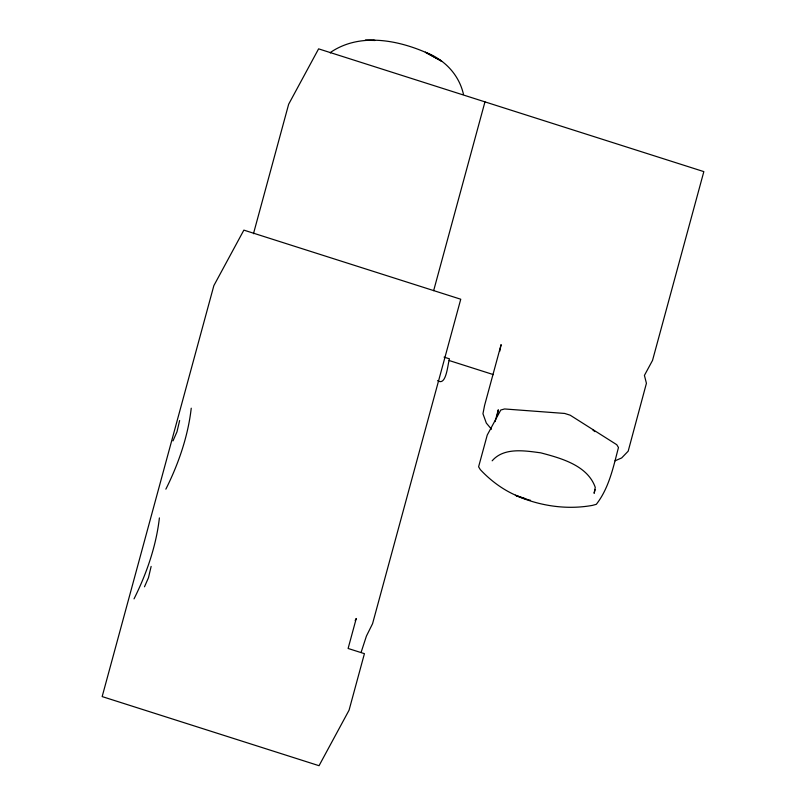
<?xml version="1.0" encoding="UTF-8"?>
<svg xmlns="http://www.w3.org/2000/svg" width="806" height="806" viewBox="0 0 806 806"><rect width="100%" height="100%" fill="white"/><g stroke="black" fill="none" stroke-linecap="round" stroke-linejoin="round"><path stroke-width="1.21" d="M497.201 415.402L498.31 409.791L495.096 421.609M499.68 351.416L501.11 344.625L484.587 405.418L482.955 413.75L486.32 423.069L491.499 429.225M253.467 233.72L288.659 104.226L318.602 48.854L703.84 171.618L652.528 360.413L644.417 375.405L646.422 383.293L628.186 451.179L621.658 457.949L615.069 460.8M433.648 290.674L484.96 101.868M595.1 489.665L594.113 493.302L595.271 487.388C587.554 465.374 561.107 458.231 540.766 452.841C524.857 450.735 503.952 447.129 492.154 460.81M361.108 652.346L366.428 636.055L372.563 623.693L460.75 299.228L243.865 230.123L213.862 285.616L102.161 696.586L319.045 765.7L349.058 710.207L364.423 653.666L348.111 648.467L356.252 618.494L355.164 620.509M330.319 52.954L330.772 52.219C359.174 33.086 395.806 39.595 425.346 52.229C444.237 59.261 459.088 74.535 463.51 94.514M165.865 489.151C178.458 464.014 188.08 436.137 191.234 408.199M134.028 598.858C146.611 573.721 156.233 545.853 159.397 517.915M172.988 440.892L176.977 431.804L179.637 420.531M144.486 586.788L148.475 577.701L151.135 566.417M444.066 357.118L449.466 358.841C447.713 363.818 446.423 386.789 437.587 380.603M449.154 360.524L493.403 374.619M530.55 500.325C511.064 495.539 493.937 484.154 480.316 469.626L478.603 466.805L487.237 435.059L500.768 410.022L504.576 408.964L564.684 413.448L570.195 415.201L616.771 444.711L618.474 447.531C613.295 467.097 609.084 487.993 596.319 504.314L592.511 505.372C566.487 510.087 539.486 505.936 515.407 495.307L525.734 498.753M592.954 430.112L594.949 431.623M373.289 40.36L365.148 40.3L375.062 40.461L373.289 40.36M440.257 60.379L425.346 52.229L441.688 61.256L440.257 60.379"/></g></svg>
